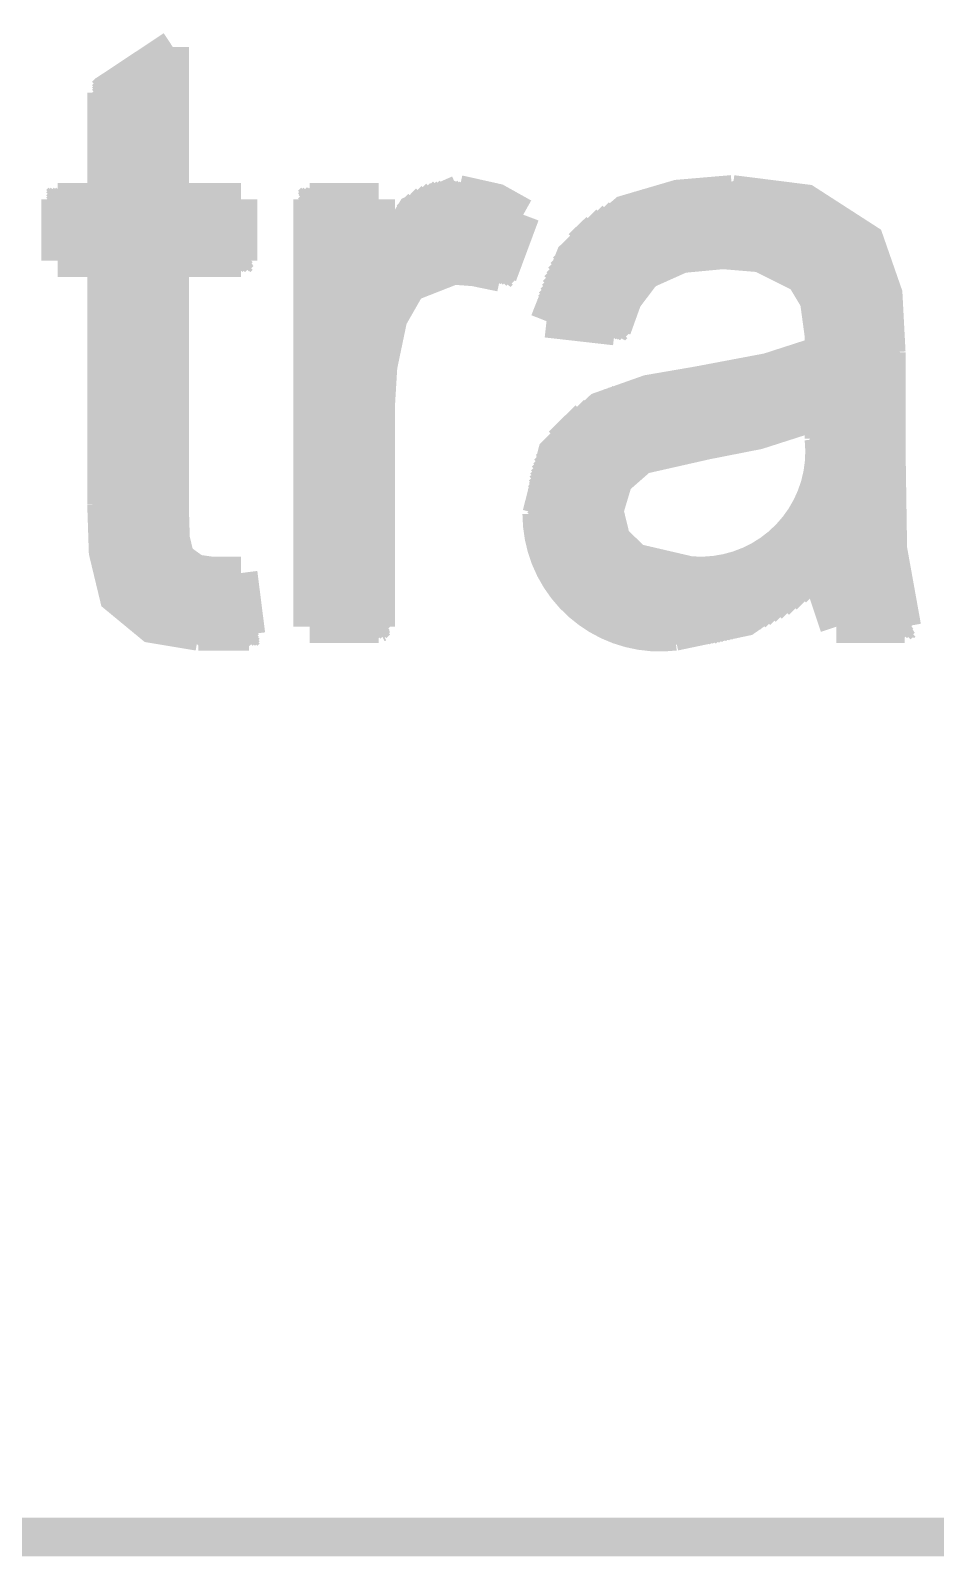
# Model space of a CAD drawing. Extents: x 35 to 236, y 10 to 166.
# Drawn here: x 99.473 to 102.431, y 102.436 to 107.424 of the extents above; entities that cross this region are included whole.
import ezdxf

# ---------------------------------------------------------------- set-up
doc = ezdxf.new("R2010")
doc.units = 0
doc.layers.add('BG_SILKSCREEN_TOP', color=254, linetype='CONTINUOUS')
doc.layers.add('PG_SILKSCREEN_TOP', color=254, linetype='CONTINUOUS')

msp = doc.modelspace()

# ---------------------------------------------------------------- linework, layer by layer
at = {"layer": 'BG_SILKSCREEN_TOP', "const_width": 0.1067}
for points in [[(99.7122, 107.2203), (99.9382, 107.3702)], [(99.9382, 107.3702), (99.9382, 106.8723)], [(99.7122, 107.1416), (99.9382, 107.3651)], [(99.7122, 107.1492), (99.9281, 107.3651)], [(99.7122, 107.1314), (99.9382, 107.3575)], [(99.7122, 107.1238), (99.9382, 107.3473)], [(99.7122, 107.1568), (99.9027, 107.3473)], [(99.7122, 107.1162), (99.9382, 107.3397)], [(99.7122, 107.106), (99.9382, 107.3321)], [(99.7122, 107.167), (99.8773, 107.3295)], [(99.7122, 107.0984), (99.9382, 107.3219)], [(99.7122, 107.0908), (99.9382, 107.3143)], [(99.7122, 107.1746), (99.8519, 107.3143)], [(99.7122, 107.0806), (99.9382, 107.3067)], [(99.7122, 107.073), (99.9382, 107.299)], [(99.7122, 107.1822), (99.8265, 107.2965)], [(99.7122, 107.0654), (99.9382, 107.2889)], [(99.7122, 107.0577), (99.9382, 107.2813)], [(99.7122, 107.1924), (99.8011, 107.2813)], [(99.7122, 107.0476), (99.9382, 107.2736)], [(99.7122, 107.04), (99.9382, 107.2635)], [(99.7122, 107.2), (99.7757, 107.2635)], [(99.7122, 107.0323), (99.9382, 107.2559)], [(99.7122, 107.0222), (99.9382, 107.2482)], [(99.7122, 107.2076), (99.7503, 107.2457)], [(99.7122, 107.0146), (99.9382, 107.2381)], [(99.7122, 107.0069), (99.9382, 107.2305)], [(99.7122, 107.2178), (99.7249, 107.2305)], [(99.7122, 106.9968), (99.9382, 107.2228)], [(99.7122, 106.8723), (99.7122, 107.2203)], [(99.7122, 106.9892), (99.9382, 107.2127)], [(99.7122, 106.9815), (99.9382, 107.2051)], [(99.7122, 106.9714), (99.9382, 107.1974)], [(99.7122, 106.9638), (99.9382, 107.1873)], [(99.7122, 106.9561), (99.9382, 107.1797)], [(99.7122, 106.946), (99.9382, 107.172)], [(99.7122, 106.9384), (99.9382, 107.1619)], [(99.7122, 106.9307), (99.9382, 107.1543)], [(99.7122, 106.9206), (99.9382, 107.1466)], [(99.7122, 106.913), (99.9382, 107.139)], [(99.7122, 106.9053), (99.9382, 107.1289)], [(99.7122, 106.8977), (99.9382, 107.1212)], [(99.5623, 106.7225), (99.9382, 107.0958)], [(99.5623, 106.7123), (99.9382, 107.0882)], [(99.5623, 106.7047), (99.9382, 107.0781)], [(99.5623, 106.6971), (99.9382, 107.0704)], [(99.7122, 106.8876), (99.9382, 107.1136)], [(99.7122, 106.8799), (99.9382, 107.1035)], [(99.5623, 106.6869), (99.9382, 107.0628)], [(99.5623, 106.6793), (99.9382, 107.0527)], [(99.5649, 106.6717), (99.9382, 107.045)], [(99.5725, 106.6717), (99.9382, 107.0374)], [(99.5801, 106.6717), (99.9382, 107.0273)], [(99.5903, 106.6717), (99.9382, 107.0196)], [(99.5979, 106.6717), (99.9382, 107.012)], [(99.6055, 106.6717), (99.9382, 107.0044)], [(99.6157, 106.6717), (99.9382, 106.9942)], [(99.6233, 106.6717), (99.9382, 106.9866)], [(99.6309, 106.6717), (99.9382, 106.979)], [(99.6411, 106.6717), (99.9382, 106.9688)], [(99.6487, 106.6717), (99.9382, 106.9612)], [(99.6563, 106.6717), (99.9382, 106.9536)], [(99.6665, 106.6717), (99.9382, 106.9434)], [(99.6741, 106.6717), (99.9382, 106.9358)], [(99.6817, 106.6717), (99.9382, 106.9282)], [(99.5623, 106.7885), (99.6461, 106.8723)], [(99.5623, 106.7301), (99.7046, 106.8723)], [(99.5623, 106.7377), (99.6969, 106.8723)], [(99.5623, 106.7479), (99.6893, 106.8723)], [(99.5623, 106.7555), (99.6792, 106.8723)], [(99.5623, 106.6717), (99.5623, 106.8723)], [(99.5623, 106.7631), (99.6715, 106.8723)], [(99.5623, 106.7733), (99.6639, 106.8723)], [(99.5623, 106.7809), (99.6538, 106.8723)], [(99.5623, 106.7987), (99.6385, 106.8723)], [(99.5623, 106.8063), (99.6284, 106.8723)], [(99.5623, 106.8139), (99.6207, 106.8723)], [(99.5623, 106.8215), (99.6131, 106.8723)], [(99.5623, 106.8317), (99.603, 106.8723)], [(99.5623, 106.8393), (99.5953, 106.8723)], [(99.5623, 106.8469), (99.5877, 106.8723)], [(99.5623, 106.8571), (99.5776, 106.8723)], [(99.5623, 106.8647), (99.5699, 106.8723)], [(99.5623, 106.8723), (99.7122, 106.8723)], [(99.6919, 106.6717), (99.9382, 106.918)], [(99.6995, 106.6717), (99.9382, 106.9104)], [(99.7071, 106.6717), (99.9382, 106.9028)], [(99.7122, 106.6691), (99.9382, 106.8926)], [(99.7122, 106.6615), (99.9382, 106.885)], [(99.7122, 106.6513), (99.9382, 106.8774)], [(99.7122, 106.5345), (100.05, 106.8723)], [(99.7122, 106.5421), (100.0424, 106.8723)], [(99.7122, 106.5523), (100.0322, 106.8723)], [(99.7122, 106.5599), (100.0246, 106.8723)], [(99.7122, 106.5675), (100.017, 106.8723)], [(99.7122, 106.5777), (100.0068, 106.8723)], [(99.7122, 106.5853), (99.9992, 106.8723)], [(99.7122, 106.5929), (99.9916, 106.8723)], [(99.7122, 106.6031), (99.984, 106.8723)], [(99.7122, 106.6107), (99.9738, 106.8723)], [(99.7122, 106.6183), (99.9662, 106.8723)], [(99.7122, 106.6259), (99.9586, 106.8723)], [(99.7122, 106.4507), (100.1338, 106.8723)], [(99.7122, 106.4583), (100.1262, 106.8723)], [(99.7122, 106.4685), (100.1186, 106.8723)], [(99.7122, 106.4761), (100.1084, 106.8723)], [(99.7122, 106.4837), (100.1008, 106.8723)], [(99.7122, 106.4913), (100.0932, 106.8723)], [(99.7122, 106.5015), (100.083, 106.8723)], [(99.7122, 106.5091), (100.0754, 106.8723)], [(99.7122, 106.5167), (100.0678, 106.8723)], [(99.7122, 106.5269), (100.0576, 106.8723)], [(99.7122, 106.6361), (99.9484, 106.8723)], [(99.7122, 106.6437), (99.9408, 106.8723)], [(99.9382, 106.8723), (100.1618, 106.8723)], [(99.9433, 106.6717), (100.144, 106.8723)], [(99.9509, 106.6717), (100.1516, 106.8723)], [(99.9611, 106.6717), (100.1592, 106.8723)], [(100.1618, 106.8723), (100.1618, 106.6717)], [(100.8831, 106.8977), (100.3853, 106.3999)], [(100.8755, 106.8977), (100.3853, 106.4075)], [(100.8653, 106.8977), (100.3853, 106.4177)], [(100.906, 106.8952), (100.3853, 106.3745)], [(100.8984, 106.8952), (100.3853, 106.3821)], [(100.8907, 106.8952), (100.3853, 106.3923)], [(100.8577, 106.8952), (100.3853, 106.4253)], [(100.9288, 106.8926), (100.3853, 106.3491)], [(100.9212, 106.8926), (100.3853, 106.3567)], [(100.9136, 106.8926), (100.3853, 106.3669)], [(100.9365, 106.8901), (100.3853, 106.3415)], [(100.9492, 106.8876), (100.3853, 106.3237)], [(100.9415, 106.8876), (100.3853, 106.3313)], [(100.9568, 106.885), (100.3853, 106.3161)], [(100.9695, 106.8825), (100.3853, 106.2983)], [(100.9619, 106.8825), (100.3853, 106.3059)], [(100.9746, 106.8799), (100.3853, 106.2907)], [(100.9822, 106.8774), (100.3853, 106.2805)], [(100.9873, 106.8749), (100.3853, 106.2729)], [(100.9923, 106.8723), (100.3853, 106.2653)], [(100.4716, 106.8723), (100.3853, 106.786)], [(100.6063, 106.8723), (100.3853, 106.6513)], [(100.5986, 106.8723), (100.3853, 106.6615)], [(100.5885, 106.8723), (100.3853, 106.6691)], [(100.5809, 106.8723), (100.3853, 106.6767)], [(100.5732, 106.8723), (100.3853, 106.6869)], [(100.5631, 106.8723), (100.3853, 106.6945)], [(100.5555, 106.8723), (100.3853, 106.7021)], [(100.5478, 106.8723), (100.3853, 106.7123)], [(100.5377, 106.8723), (100.3853, 106.7199)], [(100.5301, 106.8723), (100.3853, 106.7275)], [(100.5224, 106.8723), (100.3853, 106.7352)], [(100.5123, 106.8723), (100.3853, 106.7453)], [(100.5047, 106.8723), (100.3853, 106.7529)], [(100.497, 106.8723), (100.3853, 106.7606)], [(100.4869, 106.8723), (100.3853, 106.7707)], [(100.4793, 106.8723), (100.3853, 106.7783)], [(100.4615, 106.8723), (100.3853, 106.7961)], [(100.4539, 106.8723), (100.3853, 106.8037)], [(100.4462, 106.8723), (100.3853, 106.8114)], [(100.4386, 106.8723), (100.3853, 106.8215)], [(100.4285, 106.8723), (100.3853, 106.8291)], [(100.4208, 106.8723), (100.3853, 106.8368)], [(100.4132, 106.8723), (100.3853, 106.8469)], [(100.4031, 106.8723), (100.3853, 106.8545)], [(100.3954, 106.8723), (100.3853, 106.8622)], [(100.3878, 106.8723), (100.3853, 106.8723)], [(100.3853, 106.8723), (100.6113, 106.8723)], [(100.3853, 105.4753), (100.3853, 106.8723)], [(100.6113, 106.6488), (100.7231, 106.8317), (100.873, 106.8977)], [(100.6113, 106.8723), (100.6113, 106.6488)], [(100.8476, 106.8952), (100.619, 106.6666)], [(100.8374, 106.8926), (100.6266, 106.6818)], [(100.8272, 106.8926), (100.6367, 106.6996)], [(100.8171, 106.8876), (100.6444, 106.7174)], [(100.8044, 106.885), (100.6571, 106.7377)], [(100.7891, 106.8774), (100.6698, 106.758)], [(100.7714, 106.8698), (100.685, 106.7809)], [(101, 106.8698), (100.7434, 106.6132)], [(100.873, 106.8977), (100.9974, 106.8698), (101.0838, 106.8215)], [(101.16, 106.4735), (101.2438, 106.6844), (101.4165, 106.8317), (101.5892, 106.8825), (101.767, 106.8977)], [(101.5638, 106.8799), (101.16, 106.4735)], [(101.5537, 106.8774), (101.1625, 106.4837)], [(101.574, 106.8799), (101.1651, 106.471)], [(101.5435, 106.8749), (101.1651, 106.4964)], [(101.5334, 106.8723), (101.1676, 106.5066)], [(101.5207, 106.8698), (101.1701, 106.5193)], [(101.5842, 106.8825), (101.1727, 106.471)], [(101.5943, 106.885), (101.1803, 106.471)], [(101.6045, 106.885), (101.1879, 106.4685)], [(101.6146, 106.8876), (101.1955, 106.4685)], [(101.6248, 106.8876), (101.2032, 106.4685)], [(101.635, 106.8901), (101.2108, 106.4659)], [(101.6426, 106.8901), (101.2184, 106.4659)], [(101.6527, 106.8926), (101.226, 106.4659)], [(101.6629, 106.8926), (101.2336, 106.4634)], [(101.6705, 106.8926), (101.2413, 106.4634)], [(101.6807, 106.8952), (101.2489, 106.4634)], [(101.6883, 106.8952), (101.2565, 106.4608)], [(101.6985, 106.8952), (101.2641, 106.4608)], [(101.7061, 106.8952), (101.2717, 106.4608)], [(101.7162, 106.8952), (101.2794, 106.4583)], [(101.7239, 106.8952), (101.287, 106.4583)], [(101.734, 106.8952), (101.2946, 106.4583)], [(101.7416, 106.8952), (101.3022, 106.4558)], [(101.7493, 106.8977), (101.4978, 106.6437)], [(101.7594, 106.8977), (101.5181, 106.6564)], [(101.767, 106.8977), (101.5359, 106.664)], [(101.7747, 106.8977), (101.5486, 106.6691)], [(101.7848, 106.8977), (101.5613, 106.6742)], [(101.7924, 106.8952), (101.574, 106.6767)], [(101.8001, 106.8952), (101.5842, 106.6818)], [(101.8077, 106.8952), (101.5969, 106.6844)], [(101.8178, 106.8952), (101.607, 106.6869)], [(101.8255, 106.8952), (101.6172, 106.6869)], [(101.8331, 106.8952), (101.6273, 106.6894)], [(101.8407, 106.8952), (101.6375, 106.692)], [(101.8483, 106.8926), (101.6477, 106.692)], [(101.8559, 106.8926), (101.6578, 106.6945)], [(101.8636, 106.8926), (101.6654, 106.6945)], [(101.8712, 106.8926), (101.6756, 106.6945)], [(101.8788, 106.8901), (101.6832, 106.6945)], [(101.8864, 106.8901), (101.6934, 106.6971)], [(101.894, 106.8901), (101.701, 106.6971)], [(101.9017, 106.8876), (101.7112, 106.6971)], [(101.9093, 106.8876), (101.7188, 106.6971)], [(101.9169, 106.8876), (101.7289, 106.6971)], [(101.9245, 106.885), (101.7366, 106.6971)], [(101.9321, 106.885), (101.7442, 106.6971)], [(101.9398, 106.8825), (101.7518, 106.6971)], [(101.9474, 106.8825), (101.762, 106.6971)], [(101.767, 106.8977), (102.0083, 106.8672), (102.209, 106.7377), (102.27, 106.5624), (102.2801, 106.3719)], [(101.9525, 106.8799), (101.7696, 106.6971)], [(101.9601, 106.8799), (101.7772, 106.6971)], [(101.9677, 106.8774), (101.7848, 106.6945)], [(101.9728, 106.8749), (101.7924, 106.6945)], [(101.9804, 106.8749), (101.8001, 106.6945)], [(101.988, 106.8723), (101.8077, 106.6945)], [(101.9931, 106.8698), (101.8153, 106.692)], [(102.0007, 106.8698), (101.8229, 106.692)], [(99.9687, 106.6717), (100.1618, 106.8647)], [(99.9763, 106.6717), (100.1618, 106.8571)], [(99.9865, 106.6717), (100.1618, 106.8495)], [(99.9941, 106.6717), (100.1618, 106.8393)], [(100.0017, 106.6717), (100.1618, 106.8317)], [(100.0119, 106.6717), (100.1618, 106.8241)], [(100.6113, 106.8672), (100.3853, 106.6437)], [(100.6113, 106.8596), (100.3853, 106.6361)], [(100.6113, 106.852), (100.3853, 106.6259)], [(100.6113, 106.8418), (100.3853, 106.6183)], [(100.6113, 106.8342), (100.3853, 106.6107)], [(100.6113, 106.8266), (100.3853, 106.6005)], [(100.746, 106.852), (100.7079, 106.8139)], [(101.005, 106.8672), (100.7637, 106.6259)], [(101.0101, 106.8647), (100.779, 106.6336)], [(101.0177, 106.8622), (100.7917, 106.6361)], [(101.0228, 106.8596), (100.8044, 106.6412)], [(101.0279, 106.8571), (100.8145, 106.6437)], [(101.033, 106.8545), (100.8247, 106.6463)], [(101.0381, 106.8495), (100.8349, 106.6463)], [(101.0431, 106.8469), (100.845, 106.6463)], [(101.0508, 106.8444), (100.8526, 106.6463)], [(101.0558, 106.8418), (100.8603, 106.6463)], [(101.0609, 106.8368), (100.8704, 106.6463)], [(101.066, 106.8342), (100.878, 106.6463)], [(101.0711, 106.8317), (100.8857, 106.6463)], [(101.0762, 106.8291), (100.8933, 106.6463)], [(101.0812, 106.8241), (100.9009, 106.6463)], [(101.0838, 106.8215), (101.0101, 106.6234)], [(101.5105, 106.8672), (101.1727, 106.5294)], [(101.4978, 106.8622), (101.1778, 106.5421)], [(101.4851, 106.8596), (101.1828, 106.5548)], [(101.4724, 106.8545), (101.1854, 106.5675)], [(101.4597, 106.8495), (101.1905, 106.5828)], [(101.447, 106.8444), (101.1981, 106.5955)], [(101.4318, 106.8393), (101.2032, 106.6107)], [(101.4165, 106.8317), (101.2108, 106.6259)], [(101.4013, 106.8241), (101.2184, 106.6437)], [(102.0083, 106.8672), (101.8305, 106.6894)], [(102.0134, 106.8647), (101.8382, 106.6894)], [(102.021, 106.8622), (101.8458, 106.6894)], [(102.0261, 106.8622), (101.8534, 106.6869)], [(102.0337, 106.8596), (101.8585, 106.6844)], [(102.0388, 106.8571), (101.8661, 106.6844)], [(102.0439, 106.8545), (101.8737, 106.6818)], [(102.0515, 106.852), (101.8788, 106.6818)], [(102.0566, 106.8495), (101.8864, 106.6793)], [(102.0617, 106.8469), (101.8915, 106.6767)], [(102.0693, 106.8444), (101.8991, 106.6742)], [(102.0744, 106.8418), (101.9042, 106.6717)], [(102.0795, 106.8393), (101.9118, 106.6691)], [(102.0845, 106.8368), (101.9169, 106.6666)], [(102.0922, 106.8342), (101.922, 106.664)], [(102.0972, 106.8291), (101.9296, 106.6615)], [(102.1023, 106.8266), (101.9347, 106.659)], [(102.1074, 106.8241), (101.9398, 106.6564)], [(102.1125, 106.8215), (101.9448, 106.6539)], [(100.0195, 106.6717), (100.1618, 106.8139)], [(100.0271, 106.6717), (100.1618, 106.8063)], [(100.0348, 106.6717), (100.1618, 106.7987)], [(100.0449, 106.6717), (100.1618, 106.7885)], [(100.0525, 106.6717), (100.1618, 106.7809)], [(100.0602, 106.6717), (100.1618, 106.7733)], [(100.6113, 106.8164), (100.3853, 106.5929)], [(100.6113, 106.8088), (100.3853, 106.5853)], [(100.6113, 106.8012), (100.3853, 106.5751)], [(100.6113, 106.7936), (100.3853, 106.5675)], [(100.6113, 106.7834), (100.3853, 106.5599)], [(100.6113, 106.7758), (100.3853, 106.5523)], [(101.0838, 106.819), (100.9085, 106.6437)], [(101.0787, 106.8063), (100.9161, 106.6437)], [(101.0736, 106.791), (100.9238, 106.6412)], [(101.0685, 106.7783), (100.9314, 106.6412)], [(101.381, 106.8139), (101.2311, 106.6615)], [(101.3606, 106.8012), (101.2463, 106.6869)], [(101.3276, 106.7758), (101.2692, 106.7199)], [(102.1176, 106.8164), (101.9525, 106.6513)], [(102.1226, 106.8139), (101.9575, 106.6488)], [(102.1277, 106.8114), (101.9626, 106.6463)], [(102.1328, 106.8088), (101.9677, 106.6412)], [(102.1379, 106.8037), (101.9728, 106.6386)], [(102.143, 106.8012), (101.9779, 106.6361)], [(102.148, 106.7961), (101.9829, 106.631)], [(102.1531, 106.7936), (101.9855, 106.6285)], [(102.1582, 106.791), (101.9906, 106.6234)], [(102.1607, 106.786), (101.9956, 106.6209)], [(102.1658, 106.7834), (102.0007, 106.6158)], [(102.1709, 106.7783), (102.0033, 106.6107)], [(102.176, 106.7733), (102.0083, 106.6082)], [(102.1811, 106.7707), (102.0109, 106.6031)], [(100.0703, 106.6717), (100.1618, 106.7656)], [(100.0779, 106.6717), (100.1618, 106.7555)], [(100.0856, 106.6717), (100.1618, 106.7479)], [(100.0957, 106.6717), (100.1618, 106.7402)], [(100.1033, 106.6717), (100.1618, 106.7301)], [(100.111, 106.6717), (100.1618, 106.7225)], [(100.6113, 106.7682), (100.3853, 106.5421)], [(100.6113, 106.758), (100.3853, 106.5345)], [(100.6113, 106.7504), (100.3853, 106.5269)], [(100.6113, 106.7428), (100.3853, 106.5167)], [(100.6113, 106.7326), (100.3853, 106.5091)], [(100.6113, 106.725), (100.3853, 106.5015)], [(101.0635, 106.7656), (100.939, 106.6412)], [(101.0584, 106.7504), (100.9441, 106.6386)], [(101.0533, 106.7377), (100.9517, 106.6361)], [(101.0482, 106.725), (100.9593, 106.6361)], [(102.1836, 106.7656), (102.016, 106.598)], [(102.1887, 106.7631), (102.0185, 106.5929)], [(102.1912, 106.758), (102.021, 106.5878)], [(102.1963, 106.7529), (102.0261, 106.5828)], [(102.2014, 106.7479), (102.0287, 106.5777)], [(102.2039, 106.7453), (102.0312, 106.5701)], [(102.209, 106.7402), (102.0337, 106.565)], [(102.2115, 106.7352), (102.0363, 106.5599)], [(102.2141, 106.7301), (102.0388, 106.5548)], [(102.2192, 106.725), (102.0414, 106.5472)], [(102.2217, 106.7199), (102.0439, 106.5421)], [(99.7122, 106.6717), (99.5623, 106.6717)], [(99.7122, 105.8741), (99.7122, 106.6717)], [(99.9382, 106.6717), (99.9382, 105.8462)], [(100.1618, 106.6717), (99.9382, 106.6717)], [(100.1211, 106.6717), (100.1618, 106.7148)], [(100.1287, 106.6717), (100.1618, 106.7047)], [(100.1364, 106.6717), (100.1618, 106.6971)], [(100.1465, 106.6717), (100.1618, 106.6894)], [(100.1541, 106.6717), (100.1618, 106.6793)], [(100.6113, 106.7174), (100.3853, 106.4913)], [(100.6113, 106.7072), (100.3853, 106.4837)], [(100.6113, 106.6996), (100.3853, 106.4761)], [(100.6113, 106.692), (100.3853, 106.4659)], [(100.6113, 106.6818), (100.3853, 106.4583)], [(100.6113, 106.6742), (100.3853, 106.4507)], [(101.0431, 106.7123), (100.9669, 106.6336)], [(101.0381, 106.6971), (100.972, 106.6336)], [(101.033, 106.6844), (100.9796, 106.631)], [(101.0279, 106.6717), (100.9873, 106.6285)], [(101.7366, 106.6971), (101.6019, 106.6844), (101.4826, 106.631), (101.4191, 106.5472), (101.3835, 106.4481)], [(101.9956, 106.6183), (101.8585, 106.6869), (101.7366, 106.6971)], [(102.2242, 106.7148), (102.0439, 106.5345)], [(102.2293, 106.7098), (102.0464, 106.5269)], [(102.2319, 106.7047), (102.049, 106.5218)], [(102.2344, 106.6996), (102.049, 106.5142)], [(102.2369, 106.692), (102.0515, 106.5066)], [(102.2395, 106.6869), (102.0515, 106.4989)], [(102.242, 106.6818), (102.0541, 106.4913)], [(102.2446, 106.6767), (102.0541, 106.4837)], [(99.7122, 106.4431), (99.9382, 106.6666)], [(99.7122, 106.4329), (99.9382, 106.659)], [(99.7122, 106.4253), (99.9382, 106.6488)], [(99.7122, 106.4177), (99.9382, 106.6412)], [(99.7122, 106.4075), (99.9382, 106.6336)], [(99.7122, 106.3999), (99.9382, 106.6234)], [(100.6113, 106.6666), (100.3853, 106.4405)], [(100.6113, 106.659), (100.3853, 106.4329)], [(100.8552, 106.6463), (100.7129, 106.5904), (100.652, 106.4837)], [(101.0101, 106.6234), (100.9238, 106.6412), (100.8552, 106.6463)], [(101.0228, 106.6564), (100.9923, 106.6285)], [(101.0177, 106.6437), (101, 106.6259)], [(101.0127, 106.631), (101.005, 106.6234)], [(102.2471, 106.6691), (102.0541, 106.4761)], [(102.2496, 106.664), (102.0566, 106.4685)], [(102.2522, 106.6564), (102.0566, 106.4608)], [(102.2522, 106.6513), (102.0566, 106.4532)], [(102.2547, 106.6437), (102.0566, 106.4456)], [(102.2573, 106.6361), (102.0566, 106.438)], [(102.2598, 106.631), (102.0566, 106.4278)], [(102.2598, 106.6234), (102.0566, 106.4202)], [(99.7122, 106.3923), (99.9382, 106.6158)], [(99.7122, 106.3821), (99.9382, 106.6082)], [(99.7122, 106.3745), (99.9382, 106.598)], [(99.7122, 106.3669), (99.9382, 106.5904)], [(99.7122, 106.3567), (99.9382, 106.5828)], [(99.7122, 106.3491), (99.9382, 106.5726)], [(101.4445, 106.5929), (101.3098, 106.4558)], [(102.2674, 106.5802), (101.7772, 106.09)], [(102.27, 106.5726), (101.7899, 106.0925)], [(102.0566, 106.4304), (102.0414, 106.5421), (101.9956, 106.6183)], [(102.2623, 106.6158), (102.0566, 106.4126)], [(102.2623, 106.6082), (102.0566, 106.4024)], [(102.2649, 106.6031), (102.0566, 106.3948)], [(102.2649, 106.5955), (102.0566, 106.3872)], [(102.2674, 106.5878), (102.0566, 106.377)], [(99.7122, 106.3415), (99.9382, 106.565)], [(99.7122, 106.3313), (99.9382, 106.5574)], [(99.7122, 106.3237), (99.9382, 106.5497)], [(99.7122, 106.3161), (99.9382, 106.5396)], [(99.7122, 106.3084), (99.9382, 106.532)], [(99.7122, 106.2983), (99.9382, 106.5243)], [(100.6825, 106.5548), (100.3853, 106.2576)], [(100.6698, 106.532), (100.3853, 106.2475)], [(101.4318, 106.5675), (101.3175, 106.4558)], [(101.4216, 106.5497), (101.3251, 106.4532)], [(101.4114, 106.5345), (101.3327, 106.4532)], [(102.27, 106.565), (101.8001, 106.0951)], [(102.27, 106.5599), (101.8102, 106.0976)], [(102.2725, 106.5523), (101.8204, 106.1002)], [(102.2725, 106.5447), (101.8305, 106.1027)], [(102.275, 106.537), (101.8432, 106.1052)], [(102.275, 106.5294), (101.8534, 106.1078)], [(102.275, 106.5218), (101.8661, 106.1103)], [(99.7122, 106.2907), (99.9382, 106.5142)], [(99.7122, 106.283), (99.9382, 106.5066)], [(99.7122, 106.2729), (99.9382, 106.4989)], [(99.7122, 106.2653), (99.9382, 106.4888)], [(99.7122, 106.2576), (99.9382, 106.4812)], [(99.7122, 106.2475), (99.9382, 106.4735)], [(100.6621, 106.5167), (100.3853, 106.2399)], [(100.6571, 106.5015), (100.3853, 106.2322)], [(100.652, 106.4888), (100.3853, 106.2221)], [(100.6494, 106.4761), (100.3853, 106.2145)], [(100.652, 106.4837), (100.619, 106.3262), (100.6113, 106.1992)], [(101.3835, 106.4481), (101.16, 106.4735)], [(101.4064, 106.5193), (101.3403, 106.4532)], [(101.4013, 106.5066), (101.3479, 106.4507)], [(101.3962, 106.4913), (101.3556, 106.4507)], [(101.3937, 106.4786), (101.3632, 106.4507)], [(102.275, 106.5142), (101.8763, 106.1129)], [(102.2776, 106.5066), (101.8864, 106.1154)], [(102.2776, 106.4964), (101.8991, 106.1179)], [(102.2776, 106.4888), (101.9093, 106.123)], [(102.2776, 106.4812), (101.922, 106.1256)], [(102.2776, 106.4735), (101.9347, 106.1281)], [(99.7122, 106.2399), (99.9382, 106.4634)], [(99.7122, 106.2322), (99.9382, 106.4558)], [(99.7122, 106.2221), (99.9382, 106.4481)], [(99.7122, 106.2145), (99.9382, 106.438)], [(99.7122, 106.2068), (99.9382, 106.4304)], [(99.7122, 106.1967), (99.9382, 106.4227)], [(100.6469, 106.4659), (100.3853, 106.2068)], [(100.6418, 106.4532), (100.3853, 106.1967)], [(100.6393, 106.4431), (100.3853, 106.1891)], [(100.6367, 106.4329), (100.3853, 106.1814)], [(100.6342, 106.4202), (100.3853, 106.1713)], [(101.3886, 106.4685), (101.3708, 106.4481)], [(101.386, 106.4558), (101.3784, 106.4481)], [(102.2801, 106.4659), (101.9448, 106.1332)], [(102.2801, 106.4583), (101.9575, 106.1357)], [(102.2801, 106.4507), (101.9702, 106.1408)], [(102.2801, 106.4405), (101.9829, 106.1433)], [(102.2801, 106.4329), (101.9956, 106.1484)], [(102.2801, 106.4253), (102.0083, 106.1535)], [(102.0566, 106.3719), (102.0566, 106.4304)], [(99.7122, 106.1891), (99.9382, 106.4126)], [(99.7122, 106.1814), (99.9382, 106.405)], [(99.7122, 106.1738), (99.9382, 106.3973)], [(99.7122, 106.1637), (99.9382, 106.3897)], [(99.7122, 106.156), (99.9382, 106.3796)], [(99.7122, 106.1484), (99.9382, 106.3719)], [(100.6317, 106.41), (100.3853, 106.1637)], [(100.6291, 106.3999), (100.3853, 106.156)], [(100.6291, 106.3897), (100.3853, 106.1459)], [(100.6266, 106.3796), (100.3853, 106.1383)], [(101.6553, 106.2729), (101.8839, 106.3161), (102.0566, 106.3719)], [(102.2801, 106.4177), (102.0236, 106.1586)], [(102.2801, 106.4075), (102.0388, 106.1662)], [(102.2801, 106.3999), (102.0515, 106.1713)], [(102.2801, 106.3923), (102.0566, 106.1687)], [(102.2827, 106.3846), (102.0566, 106.1586)], [(102.2801, 106.3745), (102.0566, 106.151)], [(102.2801, 106.3719), (102.2801, 106.057)], [(99.7122, 106.1383), (99.9382, 106.3643)], [(99.7122, 106.1306), (99.9382, 106.3542)], [(99.7122, 106.123), (99.9382, 106.3465)], [(99.7122, 106.1129), (99.9382, 106.3389)], [(99.7122, 106.1052), (99.9382, 106.3288)], [(99.7122, 106.0976), (99.9382, 106.3211)], [(100.624, 106.3694), (100.3853, 106.1306)], [(100.6215, 106.3592), (100.3853, 106.123)], [(100.6215, 106.3491), (100.3853, 106.1129)], [(100.619, 106.3389), (100.3853, 106.1052)], [(100.619, 106.3288), (100.3853, 106.0976)], [(101.8991, 106.3211), (101.6477, 106.0697)], [(101.9093, 106.3237), (101.6553, 106.0697)], [(101.922, 106.3262), (101.6654, 106.0722)], [(101.9321, 106.3288), (101.6756, 106.0722)], [(101.9448, 106.3338), (101.6858, 106.0748)], [(101.955, 106.3364), (101.6959, 106.0773)], [(101.9677, 106.3389), (101.7061, 106.0773)], [(101.9804, 106.344), (101.7162, 106.0798)], [(101.9931, 106.3491), (101.7264, 106.0824)], [(102.0058, 106.3516), (101.7366, 106.0824)], [(102.0185, 106.3567), (101.7467, 106.0849)], [(102.0337, 106.3618), (101.7569, 106.0875)], [(102.049, 106.3694), (101.767, 106.09)], [(102.2801, 106.3669), (102.0566, 106.1433)], [(102.2801, 106.3592), (102.0566, 106.1332)], [(102.2801, 106.3491), (102.0566, 106.1256)], [(102.2801, 106.3415), (102.0566, 106.1179)], [(102.2801, 106.3338), (102.0566, 106.1078)], [(102.2801, 106.3237), (102.0566, 106.1002)], [(99.7122, 106.0875), (99.9382, 106.3135)], [(99.7122, 106.0798), (99.9382, 106.3034)], [(99.7122, 106.0722), (99.9382, 106.2957)], [(99.7122, 106.0621), (99.9382, 106.2881)], [(99.7122, 106.0544), (99.9382, 106.278)], [(100.6164, 106.3186), (100.3853, 106.0875)], [(100.6164, 106.311), (100.3853, 106.0798)], [(100.6164, 106.3008), (100.3853, 106.0722)], [(100.6139, 106.2907), (100.3853, 106.0621)], [(100.6139, 106.283), (100.3853, 106.0544)], [(100.6139, 106.2729), (100.3853, 106.0468)], [(101.1346, 105.8436), (101.1854, 106.0443), (101.3352, 106.1891), (101.4927, 106.2449), (101.6553, 106.2729)], [(101.6477, 106.2729), (101.1397, 105.7649)], [(101.668, 106.2754), (101.1422, 105.7496)], [(101.6578, 106.2729), (101.1422, 105.7573)], [(101.6781, 106.278), (101.1447, 105.7446)], [(101.6985, 106.2805), (101.1473, 105.7293)], [(101.6883, 106.278), (101.1473, 105.7369)], [(101.7086, 106.2805), (101.1498, 105.7242)], [(101.7188, 106.283), (101.447, 106.0113)], [(101.7289, 106.2856), (101.4673, 106.024)], [(101.7391, 106.2856), (101.4826, 106.029)], [(101.7493, 106.2881), (101.4953, 106.0367)], [(101.7594, 106.2907), (101.508, 106.0392)], [(101.7696, 106.2932), (101.5207, 106.0443)], [(101.7797, 106.2957), (101.5308, 106.0468)], [(101.7899, 106.2957), (101.5435, 106.0494)], [(101.8001, 106.2983), (101.5537, 106.0519)], [(101.8102, 106.3008), (101.5638, 106.0544)], [(101.8229, 106.3034), (101.5765, 106.057)], [(101.8331, 106.3059), (101.5867, 106.0595)], [(101.8432, 106.3084), (101.5969, 106.0595)], [(101.8534, 106.311), (101.607, 106.0621)], [(101.8661, 106.3135), (101.6172, 106.0646)], [(101.8763, 106.3161), (101.6273, 106.0646)], [(101.8864, 106.3186), (101.6375, 106.0671)], [(102.2801, 106.3161), (102.0566, 106.0925)], [(102.2801, 106.3084), (102.0566, 106.0824)], [(102.2801, 106.2983), (102.0566, 106.0748)], [(102.2801, 106.2907), (102.0566, 106.0671)], [(102.2801, 106.283), (102.0566, 106.057)], [(102.2801, 106.2729), (102.0566, 106.0494)], [(99.7122, 106.0468), (99.9382, 106.2703)], [(99.7122, 106.0367), (99.9382, 106.2627)], [(99.7122, 106.029), (99.9382, 106.2551)], [(99.7122, 106.0214), (99.9382, 106.2449)], [(99.7122, 106.0138), (99.9382, 106.2373)], [(99.7122, 106.0036), (99.9382, 106.2297)], [(100.6139, 106.2653), (100.3853, 106.0367)], [(100.6113, 106.2551), (100.3853, 106.029)], [(100.6113, 106.2475), (100.3853, 106.0214)], [(100.6113, 106.2373), (100.3853, 106.0113)], [(100.6113, 106.2297), (100.3853, 106.0036)], [(101.5892, 106.2653), (101.1346, 105.8106)], [(101.5791, 106.2627), (101.1346, 105.8182)], [(101.5689, 106.2602), (101.1346, 105.8258)], [(101.5588, 106.2602), (101.1346, 105.8335)], [(101.5486, 106.2576), (101.1346, 105.8436)], [(101.5384, 106.2551), (101.1346, 105.8512)], [(101.5283, 106.2526), (101.1346, 105.8589)], [(101.5181, 106.2526), (101.1346, 105.869)], [(101.508, 106.25), (101.1346, 105.8766)], [(101.6299, 106.2703), (101.1371, 105.7801)], [(101.6197, 106.2678), (101.1371, 105.7877)], [(101.6096, 106.2678), (101.1371, 105.7954)], [(101.5994, 106.2653), (101.1371, 105.803)], [(101.4953, 106.2475), (101.1371, 105.8868)], [(101.4851, 106.2449), (101.1371, 105.897)], [(101.6375, 106.2703), (101.1397, 105.7725)], [(101.4749, 106.2424), (101.1397, 105.9071)], [(101.4622, 106.2373), (101.1397, 105.9147)], [(101.4521, 106.2348), (101.1422, 105.9274)], [(101.4394, 106.2322), (101.1447, 105.9376)], [(101.4267, 106.2272), (101.1473, 105.9478)], [(101.414, 106.2246), (101.1498, 105.9605)], [(102.2801, 106.2246), (102.0515, 105.9935)], [(102.2801, 106.2576), (102.0541, 106.0316)], [(102.2801, 106.25), (102.0541, 106.0214)], [(102.2801, 106.2399), (102.0541, 106.0138)], [(102.2801, 106.2322), (102.0541, 106.0036)], [(102.2801, 106.2653), (102.0566, 106.0392)], [(99.7122, 105.996), (99.9382, 106.2195)], [(99.7122, 105.9884), (99.9382, 106.2119)], [(99.7122, 105.9782), (99.9382, 106.2043)], [(99.7122, 105.9706), (99.9382, 106.1941)], [(99.7122, 105.963), (99.9382, 106.1865)], [(99.7122, 105.9528), (99.9382, 106.1789)], [(100.6113, 106.2195), (100.3853, 105.996)], [(100.6113, 106.2119), (100.3853, 105.9859)], [(100.6113, 106.2043), (100.3853, 105.9782)], [(100.6113, 106.1941), (100.3853, 105.9706)], [(100.6113, 106.1865), (100.3853, 105.963)], [(100.6113, 106.1789), (100.3853, 105.9528)], [(100.6113, 106.1992), (100.6113, 105.4753)], [(101.4013, 106.2195), (101.1549, 105.9706)], [(101.386, 106.2145), (101.1574, 105.9833)], [(101.3733, 106.2068), (101.1625, 105.9986)], [(101.3581, 106.1992), (101.1701, 106.0138)], [(101.3403, 106.1916), (101.1778, 106.029)], [(101.32, 106.1789), (101.1905, 106.0494)], [(102.0566, 106.1738), (101.8509, 106.1078), (101.6832, 106.0748)], [(102.2801, 106.1738), (102.0414, 105.9325)], [(102.2801, 106.1814), (102.0439, 105.9452)], [(102.2801, 106.1891), (102.0464, 105.9554)], [(102.2801, 106.2068), (102.049, 105.9757)], [(102.2801, 106.1992), (102.049, 105.9655)], [(102.2801, 106.2145), (102.0515, 105.9859)], [(102.0566, 106.09), (102.0566, 106.1738)], [(99.7122, 105.9452), (99.9382, 106.1687)], [(99.7122, 105.9376), (99.9382, 106.1611)], [(99.7122, 105.9274), (99.9382, 106.1535)], [(99.7122, 105.9198), (99.9382, 106.1433)], [(99.7122, 105.9122), (99.9382, 106.1357)], [(99.7122, 105.902), (99.9382, 106.1281)], [(100.6113, 106.1687), (100.3853, 105.9452)], [(100.6113, 106.1611), (100.3853, 105.9376)], [(100.6113, 106.1535), (100.3853, 105.9274)], [(100.6113, 106.1433), (100.3853, 105.9198)], [(100.6113, 106.1357), (100.3853, 105.9122)], [(100.6113, 106.1281), (100.3853, 105.902)], [(101.2921, 106.1611), (101.2057, 106.0748)], [(102.2801, 106.123), (102.016, 105.8589)], [(102.2801, 106.1306), (102.0236, 105.8741)], [(102.2801, 106.1383), (102.0287, 105.8868)], [(102.2801, 106.1484), (102.0337, 105.8995)], [(102.2801, 106.156), (102.0363, 105.9122)], [(102.2801, 106.1637), (102.0388, 105.9224)], [(99.7122, 105.8944), (99.9382, 106.1179)], [(99.7122, 105.8868), (99.9382, 106.1103)], [(99.7122, 105.8792), (99.9382, 106.1027)], [(99.7122, 105.869), (99.9382, 106.0951)], [(99.7122, 105.8614), (99.9382, 106.0849)], [(99.7122, 105.8538), (99.9382, 106.0773)], [(100.6113, 106.1179), (100.3853, 105.8944)], [(100.6113, 106.1103), (100.3853, 105.8868)], [(100.6113, 106.1027), (100.3853, 105.8766)], [(100.6113, 106.0925), (100.3853, 105.869)], [(100.6113, 106.0849), (100.3853, 105.8614)], [(100.6113, 106.0773), (100.3853, 105.8512)], [(101.6832, 106.0748), (101.4699, 106.0265), (101.3886, 105.9554), (101.3581, 105.8538)], [(102.2801, 106.0976), (101.6375, 105.4525)], [(102.2801, 106.09), (101.6477, 105.455)], [(102.2801, 106.0798), (101.6553, 105.455)], [(102.2801, 106.0722), (101.6654, 105.4575)], [(102.2801, 106.1052), (101.9931, 105.8182)], [(102.2801, 106.1154), (102.0083, 105.8411)], [(99.7122, 105.8436), (99.9382, 106.0697)], [(99.7122, 105.836), (99.9382, 106.0595)], [(99.7122, 105.8284), (99.9382, 106.0519)], [(99.7147, 105.8182), (99.9382, 106.0443)], [(99.7147, 105.8106), (99.9382, 106.0341)], [(99.7147, 105.803), (99.9382, 106.0265)], [(100.6113, 106.0671), (100.3853, 105.8436)], [(100.6113, 106.0595), (100.3853, 105.836)], [(100.6113, 106.0519), (100.3853, 105.8284)], [(100.6113, 106.0443), (100.3853, 105.8182)], [(100.6113, 106.0341), (100.3853, 105.8106)], [(100.6113, 106.0265), (100.3853, 105.803)], [(102.2801, 106.0646), (101.6756, 105.4575)], [(102.2801, 106.0544), (101.6858, 105.4601)], [(102.2801, 106.0468), (101.6959, 105.4626)], [(102.2801, 106.0392), (101.7086, 105.4652)], [(102.2801, 106.029), (101.7188, 105.4677)], [(102.2801, 106.0214), (101.7289, 105.4702)], [(102.2801, 106.057), (102.2852, 105.7293), (102.3309, 105.4753)], [(99.7147, 105.7954), (99.9382, 106.0189)], [(99.7147, 105.7877), (99.9382, 106.0087)], [(99.7147, 105.7776), (99.9382, 106.0011)], [(99.7147, 105.77), (99.9382, 105.9935)], [(99.7147, 105.7623), (99.9382, 105.9833)], [(99.7147, 105.7547), (99.9382, 105.9757)], [(100.6113, 106.0189), (100.3853, 105.7928)], [(100.6113, 106.0087), (100.3853, 105.7852)], [(100.6113, 106.0011), (100.3853, 105.7776)], [(100.6113, 105.9935), (100.3853, 105.7674)], [(100.6113, 105.9833), (100.3853, 105.7598)], [(100.6113, 105.9757), (100.3853, 105.7522)], [(102.2801, 106.0138), (101.7416, 105.4728)], [(102.2801, 106.0036), (101.7543, 105.4779)], [(102.2801, 105.996), (101.767, 105.4804)], [(102.2801, 105.9884), (101.7797, 105.4855)], [(102.2801, 105.9782), (101.7924, 105.4906)], [(99.7173, 105.7471), (99.9382, 105.9681)], [(99.7173, 105.7395), (99.9382, 105.9605)], [(99.7173, 105.7293), (99.9382, 105.9503)], [(99.7173, 105.7217), (99.9382, 105.9427)], [(99.7173, 105.7141), (99.9382, 105.9351)], [(99.7198, 105.7065), (99.9382, 105.9249)], [(100.6113, 105.9681), (100.3853, 105.742)], [(100.6113, 105.9579), (100.3853, 105.7344)], [(100.6113, 105.9503), (100.3853, 105.7268)], [(100.6113, 105.9427), (100.3853, 105.7166)], [(100.6113, 105.9325), (100.3853, 105.709)], [(100.6113, 105.9249), (100.3853, 105.7014)], [(101.386, 105.9503), (101.1524, 105.7166)], [(101.3759, 105.9325), (101.1549, 105.7115)], [(102.2827, 105.9706), (101.8077, 105.4956)], [(102.2827, 105.963), (101.8204, 105.5033)], [(102.2827, 105.9554), (101.8382, 105.5109)], [(102.2827, 105.9452), (101.8534, 105.5185)], [(102.2827, 105.9376), (101.8712, 105.5287)], [(102.2827, 105.93), (101.8915, 105.5388)], [(102.2827, 105.9224), (101.9144, 105.5515)], [(100.0221, 105.4499), (99.8697, 105.4753), (99.7528, 105.5718), (99.7173, 105.7192), (99.7122, 105.8741)], [(99.7198, 105.6988), (99.9382, 105.9173)], [(99.7198, 105.6912), (99.9382, 105.9097)], [(99.7223, 105.6836), (99.9382, 105.8995)], [(99.7223, 105.676), (99.9382, 105.8919)], [(99.7223, 105.6684), (99.9382, 105.8843)], [(99.7249, 105.6607), (99.9382, 105.8741)], [(100.6113, 105.9173), (100.3853, 105.6912)], [(100.6113, 105.9097), (100.3853, 105.6836)], [(100.6113, 105.8995), (100.3853, 105.676)], [(100.6113, 105.8919), (100.3853, 105.6684)], [(100.6113, 105.8843), (100.3853, 105.6582)], [(100.6113, 105.8741), (100.3853, 105.6506)], [(101.3708, 105.9173), (101.1549, 105.7039)], [(101.3657, 105.9071), (101.1574, 105.6988)], [(101.3632, 105.8944), (101.16, 105.6912)], [(101.3606, 105.8843), (101.1625, 105.6861)], [(101.3606, 105.8741), (101.1651, 105.6811)], [(102.2827, 105.9122), (101.9398, 105.5693)], [(102.2827, 105.9046), (101.9702, 105.5922)], [(102.2827, 105.897), (102.016, 105.6303)], [(102.2827, 105.8868), (102.0566, 105.6633)], [(102.2827, 105.8792), (102.0591, 105.6557)], [(102.2827, 105.8716), (102.0591, 105.648)], [(99.7249, 105.6557), (99.9382, 105.8665)], [(99.7274, 105.648), (99.9382, 105.8589)], [(99.7274, 105.6404), (99.9382, 105.8487)], [(99.73, 105.6328), (99.9382, 105.8411)], [(99.73, 105.6277), (99.9382, 105.8335)], [(99.7325, 105.6201), (99.9382, 105.8233)], [(99.9382, 105.8462), (99.9408, 105.7623), (99.956, 105.6988)], [(100.6113, 105.8665), (100.3853, 105.643)], [(100.6113, 105.8589), (100.3853, 105.6328)], [(100.6113, 105.8487), (100.3853, 105.6252)], [(100.6113, 105.8411), (100.3853, 105.6176)], [(100.6113, 105.8335), (100.3853, 105.6074)], [(100.6113, 105.8233), (100.3853, 105.5998)], [(101.3581, 105.8665), (101.1676, 105.6734)], [(101.3581, 105.8563), (101.1701, 105.6684)], [(101.3581, 105.8487), (101.1727, 105.6633)], [(101.3581, 105.8411), (101.1752, 105.6557)], [(101.3606, 105.8335), (101.1778, 105.6506)], [(101.3606, 105.8258), (101.1828, 105.6455)], [(101.3581, 105.8538), (101.381, 105.7598), (101.4495, 105.6938), (101.635, 105.6506)], [(102.2827, 105.8639), (102.0591, 105.6404)], [(102.2827, 105.8538), (102.0617, 105.6328)], [(102.2827, 105.8462), (102.0617, 105.6252)], [(102.2827, 105.8385), (102.0642, 105.6176)], [(102.2827, 105.8309), (102.0642, 105.6125)], [(99.735, 105.6125), (99.9382, 105.8157)], [(99.7376, 105.6074), (99.9382, 105.8081)], [(99.7376, 105.5998), (99.9382, 105.8004)], [(99.7401, 105.5947), (99.9382, 105.7928)], [(99.7427, 105.5896), (99.9382, 105.7852)], [(99.7452, 105.582), (99.9408, 105.7776)], [(100.6113, 105.8157), (100.3853, 105.5922)], [(100.6113, 105.8081), (100.3853, 105.582)], [(100.6113, 105.7979), (100.3853, 105.5744)], [(100.6113, 105.7903), (100.3853, 105.5668)], [(100.6113, 105.7827), (100.3853, 105.5566)], [(100.6113, 105.7725), (100.3853, 105.549)], [(101.3606, 105.8182), (101.1854, 105.6404)], [(101.3632, 105.8106), (101.1879, 105.6353)], [(101.3657, 105.803), (101.1905, 105.6303)], [(101.3657, 105.7979), (101.1955, 105.6252)], [(101.3683, 105.7903), (101.1981, 105.6201)], [(101.3708, 105.7852), (101.2006, 105.615)], [(101.3733, 105.7776), (101.2057, 105.6099)], [(101.3759, 105.7725), (101.2082, 105.6049)], [(102.2827, 105.8208), (102.0668, 105.6049)], [(102.2827, 105.8131), (102.0668, 105.5972)], [(102.2827, 105.8055), (102.0693, 105.5896)], [(102.2827, 105.7979), (102.0693, 105.5845)], [(102.2852, 105.7877), (102.0718, 105.5769)], [(102.2852, 105.7801), (102.0744, 105.5693)], [(102.2852, 105.7725), (102.0744, 105.5642)], [(99.7503, 105.5769), (99.9408, 105.7674)], [(99.7528, 105.5718), (99.9408, 105.7623)], [(99.7554, 105.5668), (99.9433, 105.7547)], [(99.7579, 105.5617), (99.9433, 105.7471)], [(99.763, 105.5566), (99.9433, 105.7395)], [(99.7655, 105.5515), (99.9459, 105.7319)], [(99.7681, 105.5464), (99.9459, 105.7242)], [(100.6113, 105.7649), (100.3853, 105.5414)], [(100.6113, 105.7573), (100.3853, 105.5337)], [(100.6113, 105.7496), (100.3853, 105.5236)], [(100.6113, 105.7395), (100.3853, 105.516)], [(100.6113, 105.7319), (100.3853, 105.5083)], [(100.6113, 105.7242), (100.3853, 105.4982)], [(101.3784, 105.7674), (101.2133, 105.5998)], [(101.381, 105.7623), (101.2159, 105.5972)], [(101.3835, 105.7573), (101.2209, 105.5922)], [(101.3886, 105.7522), (101.2235, 105.5871)], [(101.3911, 105.7471), (101.2286, 105.582)], [(101.3937, 105.742), (101.2311, 105.5795)], [(101.3987, 105.7369), (101.2362, 105.5744)], [(101.4013, 105.7319), (101.2413, 105.5693)], [(101.4064, 105.7268), (101.2438, 105.5668)], [(101.4114, 105.7242), (101.2489, 105.5617)], [(101.9067, 105.7319), (101.6273, 105.4525)], [(102.2852, 105.7649), (102.0769, 105.5566)], [(102.2852, 105.7547), (102.0795, 105.549)], [(102.2852, 105.7471), (102.082, 105.5439)], [(102.2852, 105.7395), (102.082, 105.5363)], [(102.2852, 105.7319), (102.0845, 105.5312)], [(102.2852, 105.7242), (102.0871, 105.5236)], [(99.7731, 105.5414), (99.9484, 105.7192)], [(99.7757, 105.5363), (99.9509, 105.7115)], [(99.7808, 105.5337), (99.9535, 105.7065)], [(99.7858, 105.5287), (99.956, 105.6988)], [(99.7884, 105.5236), (99.9586, 105.6938)], [(99.7935, 105.521), (99.9636, 105.6887)], [(99.7985, 105.516), (99.9662, 105.6861)], [(99.8036, 105.5134), (99.9713, 105.6811)], [(99.8062, 105.5083), (99.9738, 105.676)], [(99.8112, 105.5058), (99.9789, 105.6734)], [(99.956, 105.6988), (100.0119, 105.6582), (100.0652, 105.6506)], [(100.6113, 105.7141), (100.3853, 105.4906)], [(100.6113, 105.7065), (100.3853, 105.4829)], [(100.6113, 105.6988), (100.3878, 105.4753)], [(100.6113, 105.6887), (100.3954, 105.4753)], [(100.6113, 105.6811), (100.4056, 105.4753)], [(100.6113, 105.6734), (100.4132, 105.4753)], [(101.414, 105.7192), (101.254, 105.5566)], [(101.4191, 105.7141), (101.259, 105.5541)], [(101.4241, 105.7115), (101.2616, 105.549)], [(101.4292, 105.7065), (101.2667, 105.5464)], [(101.4343, 105.7039), (101.2717, 105.5414)], [(101.4394, 105.7014), (101.2768, 105.5388)], [(101.4445, 105.6963), (101.2819, 105.5363)], [(101.4495, 105.6938), (101.287, 105.5312)], [(101.4546, 105.6912), (101.2921, 105.5287)], [(101.4597, 105.6887), (101.2971, 105.5261)], [(101.4648, 105.6836), (101.3022, 105.521)], [(101.4699, 105.6811), (101.3073, 105.5185)], [(101.4749, 105.6785), (101.3124, 105.516)], [(101.4826, 105.676), (101.3175, 105.5109)], [(101.4876, 105.6734), (101.3225, 105.5083)], [(101.7899, 105.6734), (101.5664, 105.4499)], [(101.8026, 105.6785), (101.5765, 105.4499)], [(101.8153, 105.6836), (101.5842, 105.4499)], [(101.8305, 105.6887), (101.5918, 105.4499)], [(101.8458, 105.6963), (101.6019, 105.4499)], [(101.8636, 105.7039), (101.6096, 105.4525)], [(101.8839, 105.7166), (101.6197, 105.4525)], [(102.2852, 105.7141), (102.0896, 105.5185)], [(102.2877, 105.7065), (102.0922, 105.5109)], [(102.2877, 105.6988), (102.0947, 105.5058)], [(102.2877, 105.6912), (102.0972, 105.5007)], [(102.2877, 105.6836), (102.0998, 105.4931)], [(102.2877, 105.676), (102.1023, 105.488)], [(99.8163, 105.5007), (99.984, 105.6684)], [(99.8214, 105.4982), (99.989, 105.6658)], [(99.8265, 105.4956), (99.9941, 105.6633)], [(99.8316, 105.4931), (100.0017, 105.6607)], [(99.8366, 105.488), (100.0068, 105.6582)], [(99.8443, 105.4855), (100.0144, 105.6557)], [(99.8493, 105.4829), (100.0195, 105.6557)], [(99.8544, 105.4804), (100.0271, 105.6531)], [(99.8595, 105.4779), (100.0348, 105.6531)], [(99.8671, 105.4753), (100.0424, 105.6506)], [(99.8722, 105.4728), (100.05, 105.6506)], [(99.8798, 105.4702), (100.0576, 105.6506)], [(99.8849, 105.4677), (100.0652, 105.6506)], [(99.8925, 105.4677), (100.0754, 105.6506)], [(99.8976, 105.4652), (100.083, 105.6506)], [(99.9052, 105.4626), (100.0906, 105.6506)], [(99.9128, 105.4626), (100.1008, 105.6506)], [(99.9179, 105.4601), (100.1084, 105.6506)], [(99.9255, 105.4601), (100.116, 105.6506)], [(99.9332, 105.4575), (100.1237, 105.6506)], [(99.9408, 105.4575), (100.1338, 105.6506)], [(99.9459, 105.455), (100.1414, 105.6506)], [(99.9535, 105.455), (100.1491, 105.6506)], [(99.9611, 105.4525), (100.1592, 105.6506)], [(99.9687, 105.4525), (100.1618, 105.6455)], [(99.9763, 105.4525), (100.1643, 105.6379)], [(99.984, 105.4525), (100.1643, 105.6303)], [(99.9941, 105.4499), (100.1643, 105.6226)], [(100.0652, 105.6506), (100.1618, 105.6506)], [(100.1618, 105.6506), (100.1872, 105.4499)], [(100.6113, 105.6633), (100.4208, 105.4753)], [(100.6113, 105.6557), (100.431, 105.4753)], [(100.6113, 105.648), (100.4386, 105.4753)], [(100.6113, 105.6379), (100.4462, 105.4753)], [(100.6113, 105.6303), (100.4564, 105.4753)], [(100.6113, 105.6226), (100.464, 105.4753)], [(101.4927, 105.6709), (101.3276, 105.5058)], [(101.5003, 105.6709), (101.3327, 105.5033)], [(101.5054, 105.6684), (101.3403, 105.5007)], [(101.513, 105.6658), (101.3454, 105.4982)], [(101.5207, 105.6633), (101.3505, 105.4956)], [(101.5257, 105.6633), (101.3556, 105.4931)], [(101.5334, 105.6607), (101.3632, 105.4906)], [(101.541, 105.6582), (101.3683, 105.488)], [(101.5461, 105.6582), (101.3733, 105.4855)], [(101.5537, 105.6557), (101.381, 105.4829)], [(101.5613, 105.6557), (101.386, 105.4804)], [(101.5689, 105.6531), (101.3937, 105.4779)], [(101.5765, 105.6531), (101.3987, 105.4753)], [(101.5842, 105.6531), (101.4064, 105.4753)], [(101.5918, 105.6506), (101.4114, 105.4728)], [(101.5994, 105.6506), (101.4191, 105.4702)], [(101.607, 105.6506), (101.4241, 105.4677)], [(101.6146, 105.6506), (101.4318, 105.4677)], [(101.6223, 105.6506), (101.4394, 105.4652)], [(101.6324, 105.6506), (101.4445, 105.4626)], [(101.64, 105.6506), (101.4521, 105.4626)], [(101.6477, 105.6506), (101.4597, 105.4601)], [(101.6578, 105.6506), (101.4673, 105.4601)], [(101.6654, 105.6506), (101.4749, 105.4575)], [(101.6756, 105.6506), (101.4826, 105.4575)], [(101.6858, 105.6531), (101.4876, 105.4575)], [(101.6934, 105.6531), (101.4953, 105.455)], [(101.7035, 105.6531), (101.5029, 105.455)], [(101.7137, 105.6557), (101.5105, 105.4525)], [(101.7239, 105.6582), (101.5181, 105.4525)], [(101.734, 105.6582), (101.5257, 105.4525)], [(101.7442, 105.6607), (101.5359, 105.4525)], [(101.7543, 105.6633), (101.5435, 105.4525)], [(101.767, 105.6658), (101.5511, 105.4499)], [(101.7772, 105.6709), (101.5588, 105.4499)], [(102.0566, 105.6684), (101.8102, 105.4982), (101.5791, 105.4499)], [(102.1074, 105.4753), (102.0718, 105.582), (102.0566, 105.6684)], [(102.2903, 105.6684), (102.1049, 105.4829)], [(102.2903, 105.6607), (102.1074, 105.4753)], [(102.2903, 105.6506), (102.115, 105.4753)], [(102.2903, 105.643), (102.1226, 105.4753)], [(102.2928, 105.6379), (102.1303, 105.4753)], [(102.2928, 105.6303), (102.1404, 105.4753)], [(102.2928, 105.6226), (102.148, 105.4753)], [(100.0017, 105.4499), (100.1668, 105.615)], [(100.0094, 105.4499), (100.1668, 105.6074)], [(100.017, 105.4499), (100.1668, 105.5998)], [(100.0271, 105.4499), (100.1694, 105.5922)], [(100.0348, 105.4499), (100.1694, 105.5845)], [(100.0424, 105.4499), (100.1719, 105.5769)], [(100.6113, 105.615), (100.4716, 105.4753)], [(100.6113, 105.6049), (100.4818, 105.4753)], [(100.6113, 105.5972), (100.4894, 105.4753)], [(100.6113, 105.5896), (100.497, 105.4753)], [(100.6113, 105.5795), (100.5072, 105.4753)], [(102.2954, 105.615), (102.1557, 105.4753)], [(102.2954, 105.6074), (102.1633, 105.4753)], [(102.2979, 105.5998), (102.1734, 105.4753)], [(102.2979, 105.5922), (102.1811, 105.4753)], [(102.3004, 105.5871), (102.1887, 105.4753)], [(102.303, 105.5795), (102.1988, 105.4753)], [(100.0525, 105.4499), (100.1719, 105.5693)], [(100.0602, 105.4499), (100.1719, 105.5642)], [(100.0678, 105.4499), (100.1745, 105.5566)], [(100.0779, 105.4499), (100.1745, 105.549)], [(100.0856, 105.4499), (100.1745, 105.5414)], [(100.0932, 105.4499), (100.177, 105.5337)], [(100.1033, 105.4499), (100.177, 105.5261)], [(100.6113, 105.5718), (100.5148, 105.4753)], [(100.6113, 105.5642), (100.5224, 105.4753)], [(100.6113, 105.5541), (100.5301, 105.4753)], [(100.6113, 105.5464), (100.5402, 105.4753)], [(100.6113, 105.5388), (100.5478, 105.4753)], [(100.6113, 105.5287), (100.5555, 105.4753)], [(102.303, 105.5718), (102.2065, 105.4753)], [(102.3055, 105.5642), (102.2141, 105.4753)], [(102.3055, 105.5591), (102.2242, 105.4753)], [(102.3081, 105.5515), (102.2319, 105.4753)], [(102.3106, 105.5439), (102.2395, 105.4753)], [(102.3106, 105.5388), (102.2496, 105.4753)], [(102.3131, 105.5312), (102.2573, 105.4753)], [(102.3157, 105.5261), (102.2649, 105.4753)], [(100.111, 105.4499), (100.1795, 105.5185)], [(100.1186, 105.4499), (100.1795, 105.5109)], [(100.1287, 105.4499), (100.1795, 105.5033)], [(100.1364, 105.4499), (100.1821, 105.4956)], [(100.144, 105.4499), (100.1821, 105.488)], [(100.1516, 105.4499), (100.1821, 105.4804)], [(100.1618, 105.4499), (100.1846, 105.4728)], [(100.6113, 105.4753), (100.3853, 105.4753)], [(100.6113, 105.521), (100.5656, 105.4753)], [(100.6113, 105.5134), (100.5732, 105.4753)], [(100.6113, 105.5033), (100.5809, 105.4753)], [(100.6113, 105.4956), (100.591, 105.4753)], [(100.6113, 105.488), (100.5986, 105.4753)], [(100.6113, 105.4779), (100.6063, 105.4753)], [(102.3309, 105.4753), (102.1074, 105.4753)], [(102.3182, 105.5185), (102.275, 105.4753)], [(102.3182, 105.5109), (102.2827, 105.4753)], [(102.3208, 105.5058), (102.2903, 105.4753)], [(102.3233, 105.4982), (102.3004, 105.4753)], [(102.3258, 105.4931), (102.3081, 105.4753)], [(102.3284, 105.4855), (102.3157, 105.4753)], [(102.3284, 105.4804), (102.3233, 105.4753)], [(100.1872, 105.4499), (100.0221, 105.4499)], [(100.1694, 105.4499), (100.1846, 105.4652)], [(100.177, 105.4499), (100.1846, 105.4575)]]:
    msp.add_lwpolyline(points, dxfattribs=at)
for points in [[(101.635, 105.6516, 0.467861), (102.0568, 106.09)], [(101.1346, 105.8436, 0.450371), (101.579, 105.4503)]]:
    msp.add_lwpolyline(points, format="xyb", dxfattribs=at)
at = {"layer": 'PG_SILKSCREEN_TOP', "const_width": 0.127}
msp.add_lwpolyline([(75, 102.5), (112.0824, 102.5), (114.4009, 104.8185)], dxfattribs=at)

doc.saveas('drawing.dxf')
